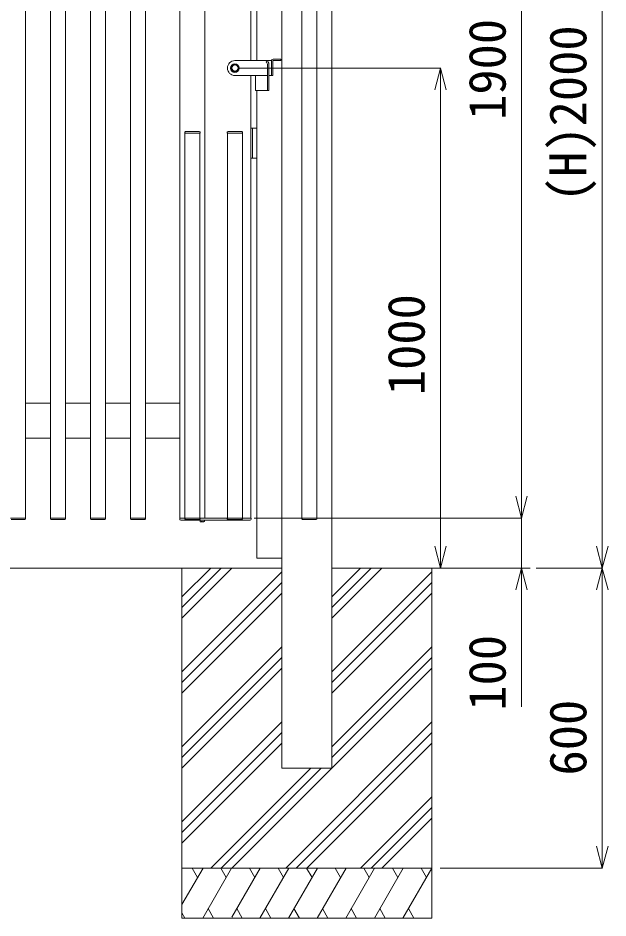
# Model space of a CAD drawing. Units: millimetres, scale not verified. Extents: x -6116 to 6499, y -4320 to 4590.
# Drawn here: x -3455 to -2274, y -1720 to 80 of the extents above; entities that cross this region are included whole.
import ezdxf
from ezdxf.enums import TextEntityAlignment as Align

# ---------------------------------------------------------------- set-up
doc = ezdxf.new("R2010")
doc.units = ezdxf.units.MM
doc.header["$LTSCALE"] = 20
doc.layers.add('0-0_0', color=7, linetype='Continuous', lineweight=9)
doc.styles.add('ＭＳ ゴシック', font='')
doc.styles.get('ＭＳ ゴシック').set_extended_font_data('MS Gothic')

msp = doc.modelspace()

# ---------------------------------------------------------------- linework, layer by layer
at = {"layer": '0-0_0'}
for p, q in [((-3439.79, 979.86), (-3439.79, -920.14)), ((-3389.79, 979.86), (-3389.79, -920.14)), ((-3359.79, 979.86), (-3359.79, -920.14)), ((-3309.79, 979.86), (-3309.79, -920.14)), ((-3279.79, 979.86), (-3279.79, -920.14)), ((-3229.79, 979.86), (-3229.79, -920.14)), ((-3199.79, 979.86), (-3199.79, -920.14)), ((-3130.79, 979.86), (-3130.79, -920.14)), ((-3080.79, 979.86), (-3080.79, -920.14)), ((-2988.79, 979.86), (-2988.79, -5.14)), ((-2976.79, 979.86), (-2976.79, -5.14)), ((-2926.79, 979.86), (-2926.79, -1420.14)), ((-2886.79, 979.86), (-2886.79, -920.14)), ((-2856.79, 979.86), (-2856.79, -920.14)), ((-2826.79, 979.86), (-2826.79, -1420.14)), ((-2447.4, -920.14), (-2447.4, 979.86)), ((-2285.97, 979.86), (-2285.97, -1020.14)), ((-3020.79, -5.14), (-2947.75, -5.14)), ((-2956.79, -5.14), (-2958.57, -7.55)), ((-2955.79, -12.31), (-2955.79, -65.14)), ((-2952.79, -12.14), (-2952.79, -65.14)), ((-2947.79, -35.14), (-2947.79, -5.64)), ((-2944.79, -35.14), (-2944.79, -5.64)), ((-2928.79, -5.14), (-2944.29, -5.14)), ((-3020.79, -35.14), (-2955.79, -35.14)), ((-3011.37, -20.14), (-2608.85, -20.14)), ((-2988.79, -35.14), (-2988.79, -920.14)), ((-2952.79, -35.14), (-2944.79, -35.14)), ((-2609.45, -20.14), (-2621.09, -63.6)), ((-2609.45, -20.14), (-2609.45, -1020.14)), ((-2609.45, -20.14), (-2597.8, -63.6)), ((-2976.79, -65.14), (-2976.79, -1000.14)), ((-2976.79, -140.14), (-2988.79, -140.14)), ((-2976.79, -140.14), (-2988.79, -140.14)), ((-2988.79, -140.14), (-2988.79, -200.14)), ((-2985.79, -140.14), (-2985.79, -200.14)), ((-2985.79, -140.14), (-2985.79, -200.14)), ((-3120.99, -148.64), (-3120.99, -150.14)), ((-3090.59, -150.14), (-3120.99, -150.14)), ((-3120.79, -150.14), (-3120.79, -920.14)), ((-3090.79, -150.14), (-3120.79, -150.14)), ((-3092.09, -147.14), (-3119.49, -147.14)), ((-3090.79, -150.14), (-3090.79, -920.14)), ((-3090.59, -148.64), (-3090.59, -150.14)), ((-3035.99, -148.64), (-3035.99, -150.14)), ((-3005.59, -150.14), (-3035.99, -150.14)), ((-3035.79, -150.14), (-3035.79, -920.14)), ((-3005.79, -150.14), (-3035.79, -150.14)), ((-3007.09, -147.14), (-3034.49, -147.14)), ((-3005.79, -150.14), (-3005.79, -920.14)), ((-3005.59, -148.64), (-3005.59, -150.14)), ((-2988.79, -200.14), (-2976.79, -200.14)), ((-2988.79, -200.14), (-2976.79, -200.14)), ((-3389.79, -690.14), (-3439.79, -690.14)), ((-3309.79, -690.14), (-3359.79, -690.14)), ((-3229.79, -690.14), (-3279.79, -690.14)), ((-3130.79, -690.14), (-3199.79, -690.14)), ((-3439.79, -760.14), (-3389.79, -760.14)), ((-3359.79, -760.14), (-3309.79, -760.14)), ((-3279.79, -760.14), (-3229.79, -760.14)), ((-3199.79, -760.14), (-3130.79, -760.14)), ((-2447.4, -920.14), (-2459.04, -876.67)), ((-2447.4, -920.14), (-2435.75, -876.67)), ((-3439.59, -920.14), (-3469.99, -920.14)), ((-3441.09, -923.14), (-3468.49, -923.14)), ((-3439.59, -921.64), (-3439.59, -920.14)), ((-3359.59, -920.14), (-3389.99, -920.14)), ((-3389.99, -921.64), (-3389.99, -920.14)), ((-3361.09, -923.14), (-3388.49, -923.14)), ((-3359.59, -921.64), (-3359.59, -920.14)), ((-3279.59, -920.14), (-3309.99, -920.14)), ((-3309.99, -921.64), (-3309.99, -920.14)), ((-3281.09, -923.14), (-3308.49, -923.14)), ((-3279.59, -921.64), (-3279.59, -920.14)), ((-3199.59, -920.14), (-3229.99, -920.14)), ((-3229.99, -921.64), (-3229.99, -920.14)), ((-3201.09, -923.14), (-3228.49, -923.14)), ((-3199.59, -921.64), (-3199.59, -920.14)), ((-2988.29, -920.14), (-3131.29, -920.14)), ((-3131.29, -922.64), (-3131.29, -920.14)), ((-3129.29, -924.64), (-2990.29, -924.64)), ((-3120.99, -921.64), (-3120.99, -920.14)), ((-3092.09, -923.14), (-3119.49, -923.14)), ((-3090.59, -921.64), (-3090.59, -920.14)), ((-3090.46, -926.1), (-3090.54, -924.64)), ((-3088.29, -927.21), (-3088.29, -927.72)), ((-3085.44, -926.94), (-3086.64, -926.94)), ((-3086.64, -926.94), (-3086.64, -927.42)), ((-3085.44, -927.42), (-3085.44, -926.94)), ((-3083.79, -927.72), (-3083.79, -927.21)), ((-3081.61, -926.1), (-3081.54, -924.64)), ((-3035.99, -921.64), (-3035.99, -920.14)), ((-3007.09, -923.14), (-3034.49, -923.14)), ((-3005.59, -921.64), (-3005.59, -920.14)), ((-2988.29, -922.64), (-2988.29, -920.14)), ((-2982.29, -920.14), (-2446.8, -920.14)), ((-2856.59, -920.14), (-2886.99, -920.14)), ((-2886.99, -921.64), (-2886.99, -920.14)), ((-2856.79, -920.14), (-2886.79, -920.14)), ((-2856.79, -920.14), (-2886.79, -920.14)), ((-2858.09, -923.14), (-2885.49, -923.14)), ((-2856.59, -921.64), (-2856.59, -920.14)), ((-2447.4, -1020.14), (-2447.4, -920.14)), ((-2609.45, -1020.14), (-2621.09, -976.67)), ((-2609.45, -1020.14), (-2597.8, -976.67)), ((-2285.97, -1020.14), (-2297.61, -976.67)), ((-2285.97, -1020.14), (-2274.32, -976.67)), ((-2926.79, -1000.14), (-2976.79, -1000.14)), ((-2926.79, -1020.14), (-4017.79, -1020.14)), ((-2926.79, -1020.14), (-4017.79, -1020.14)), ((-3126.79, -1098.92), (-3048, -1020.14)), ((-3126.79, -1120.14), (-3026.79, -1020.14)), ((-3126.79, -1077.71), (-3069.21, -1020.14)), ((-3126.79, -1020.14), (-3126.79, -1720.14)), ((-2826.79, -1020.14), (-2429.79, -1020.14)), ((-2826.79, -1120.14), (-2726.79, -1020.14)), ((-2826.79, -1098.92), (-2748, -1020.14)), ((-2826.79, -1077.71), (-2769.21, -1020.14)), ((-2817.79, -1020.14), (-2608.85, -1020.14)), ((-2667.79, -1020.14), (-2446.8, -1020.14)), ((-2626.79, -1020.14), (-2626.79, -1720.14)), ((-2447.4, -1020.14), (-2435.75, -1063.6)), ((-2417.79, -1020.14), (-2285.37, -1020.14)), ((-2285.97, -1020.14), (-2297.61, -1063.6)), ((-2285.97, -1020.14), (-2285.97, -1620.14)), ((-2285.97, -1020.14), (-2274.32, -1063.6)), ((-3126.79, -1227.71), (-2926.79, -1027.71)), ((-2826.79, -1227.71), (-2626.79, -1027.71)), ((-3126.79, -1248.92), (-2926.79, -1048.92)), ((-2826.79, -1248.92), (-2626.79, -1048.92)), ((-3126.79, -1270.14), (-2926.79, -1070.14)), ((-2826.79, -1270.14), (-2626.79, -1070.14)), ((-3126.79, -1377.71), (-2926.79, -1177.71)), ((-2826.79, -1377.71), (-2626.79, -1177.71)), ((-3126.79, -1398.92), (-2926.79, -1198.92)), ((-2826.79, -1398.92), (-2626.79, -1198.92)), ((-3126.79, -1420.14), (-2926.79, -1220.14)), ((-2826.79, -1420.14), (-2626.79, -1220.14)), ((-3126.79, -1527.71), (-2926.79, -1327.71)), ((-2919.21, -1620.14), (-2626.79, -1327.71)), ((-3126.79, -1548.92), (-2926.79, -1348.92)), ((-2898, -1620.14), (-2626.79, -1348.92)), ((-3126.79, -1570.14), (-2926.79, -1370.14)), ((-2876.79, -1620.14), (-2626.79, -1370.14)), ((-3069.21, -1620.14), (-2869.21, -1420.14)), ((-3048, -1620.14), (-2848, -1420.14)), ((-3026.79, -1620.14), (-2826.79, -1420.14)), ((-2926.79, -1420.14), (-2826.79, -1420.14)), ((-2769.21, -1620.14), (-2626.79, -1477.71)), ((-2748, -1620.14), (-2626.79, -1498.92)), ((-2726.79, -1620.14), (-2626.79, -1520.14)), ((-2285.97, -1620.14), (-2297.61, -1576.67)), ((-2285.97, -1620.14), (-2274.32, -1576.67)), ((-3126.79, -1693.25), (-3084.57, -1620.14)), ((-3126.79, -1620.14), (-2626.79, -1620.14)), ((-3106.17, -1620.14), (-3095.37, -1638.84)), ((-3085.09, -1720.14), (-3027.35, -1620.14)), ((-3048.95, -1620.14), (-3038.15, -1638.84)), ((-3026.79, -1718.27), (-2970.13, -1620.14)), ((-2991.72, -1620.14), (-2980.93, -1638.84)), ((-2970.64, -1720.14), (-2912.9, -1620.14)), ((-2934.5, -1620.14), (-2923.7, -1638.84)), ((-2913.42, -1720.14), (-2855.68, -1620.14)), ((-2877.28, -1620.14), (-2866.48, -1638.84)), ((-2856.19, -1720.14), (-2798.46, -1620.14)), ((-2820.05, -1620.14), (-2809.26, -1638.84)), ((-2798.97, -1720.14), (-2741.23, -1620.14)), ((-2762.83, -1620.14), (-2752.03, -1638.84)), ((-2741.75, -1720.14), (-2684.01, -1620.14)), ((-2705.61, -1620.14), (-2694.81, -1638.84)), ((-2684.52, -1720.14), (-2626.79, -1620.14)), ((-2648.38, -1620.14), (-2637.59, -1638.84)), ((-2610.41, -1620.14), (-2285.37, -1620.14)), ((-3120.71, -1720.14), (-3126.79, -1709.61)), ((-3063.49, -1720.14), (-3074.29, -1701.43)), ((-3006.27, -1720.14), (-3017.06, -1701.43)), ((-2949.04, -1720.14), (-2959.84, -1701.43)), ((-2891.82, -1720.14), (-2902.62, -1701.43)), ((-2834.6, -1720.14), (-2845.39, -1701.43)), ((-2777.37, -1720.14), (-2788.17, -1701.43)), ((-2720.15, -1720.14), (-2730.95, -1701.43)), ((-2662.93, -1720.14), (-2673.72, -1701.43)), ((-3126.79, -1720.14), (-2626.79, -1720.14))]:
    msp.add_line(p, q, dxfattribs=at)
msp.add_lwpolyline([(-3027.29, -16.38), (-3020.79, -12.63), (-3014.29, -16.38), (-3014.29, -23.89), (-3020.79, -27.64), (-3027.29, -23.89)], close=True, dxfattribs=at)
for points in [[(-2928.79, -5.14), (-2928.79, -2.14), (-2944.29, -2.14)], [(-2952.79, -65.14), (-2979.79, -65.14), (-2979.79, -35.14)], [(-2447.4, -1297.93), (-2447.4, -1020.14), (-2459.04, -1063.6)]]:
    msp.add_lwpolyline(points, dxfattribs=at)
for radius in [8.5, 7.7, 6.25]:
    msp.add_circle((-3020.79, -20.14), radius, dxfattribs=at)
for centre, radius, start, end in [((-3020.79, -20.14), 15, 90, 270), ((-2962.73, -13.18), 7, 7.13924, 53.5178), ((-2962.73, -13.18), 10, 5.97195, 53.5178), ((-2944.29, -5.64), 3.5, 90, 180), ((-2944.29, -5.64), 0.5, 90, 180), ((-3119.49, -148.64), 1.5, 90, 180), ((-3092.09, -148.64), 1.5, 0, 90), ((-3034.49, -148.64), 1.5, 90, 180), ((-3007.09, -148.64), 1.5, 0, 90), ((-3441.09, -921.64), 1.5, 270, 0), ((-3388.49, -921.64), 1.5, 180, 270), ((-3361.09, -921.64), 1.5, 270, 0), ((-3308.49, -921.64), 1.5, 180, 270), ((-3281.09, -921.64), 1.5, 270, 0), ((-3228.49, -921.64), 1.5, 180, 270), ((-3201.09, -921.64), 1.5, 270, 0), ((-3129.29, -922.64), 2, 180, 270), ((-3119.49, -921.64), 1.5, 180, 270), ((-3092.09, -921.64), 1.5, 270, 0), ((-3088.96, -926.02), 1.5, 183, 253.82279), ((-3086.04, -915.94), 12, 253.82279, 286.17721), ((-3086.04, -915.94), 11.5, 258.71718, 267.0093), ((-3086.04, -915.94), 11.5, 272.9907, 281.28283), ((-3083.11, -926.02), 1.5, 286.17721, 357.00001), ((-3034.49, -921.64), 1.5, 180, 270), ((-3007.09, -921.64), 1.5, 270, 0), ((-2990.29, -922.64), 2, 270, 0), ((-2885.49, -921.64), 1.5, 180, 270), ((-2858.09, -921.64), 1.5, 270, 0)]:
    msp.add_arc(centre, radius, start, end, dxfattribs=at)

# ---------------------------------------------------------------- texts
at = {"layer": '0-0_0', "style": 'ＭＳ ゴシック'}
for s, p in [('1900', (-2456.77, -123.74)), ('(H)2000', (-2295.34, -288.17)), ('1000', (-2618.82, -674.3)), ('100', (-2456.77, -1305.43)), ('600', (-2295.34, -1435.08))]:
    msp.add_text(s, height=74.23, rotation=90, dxfattribs=at).set_placement(p, align=Align.BOTTOM_LEFT)

doc.saveas('drawing.dxf')
